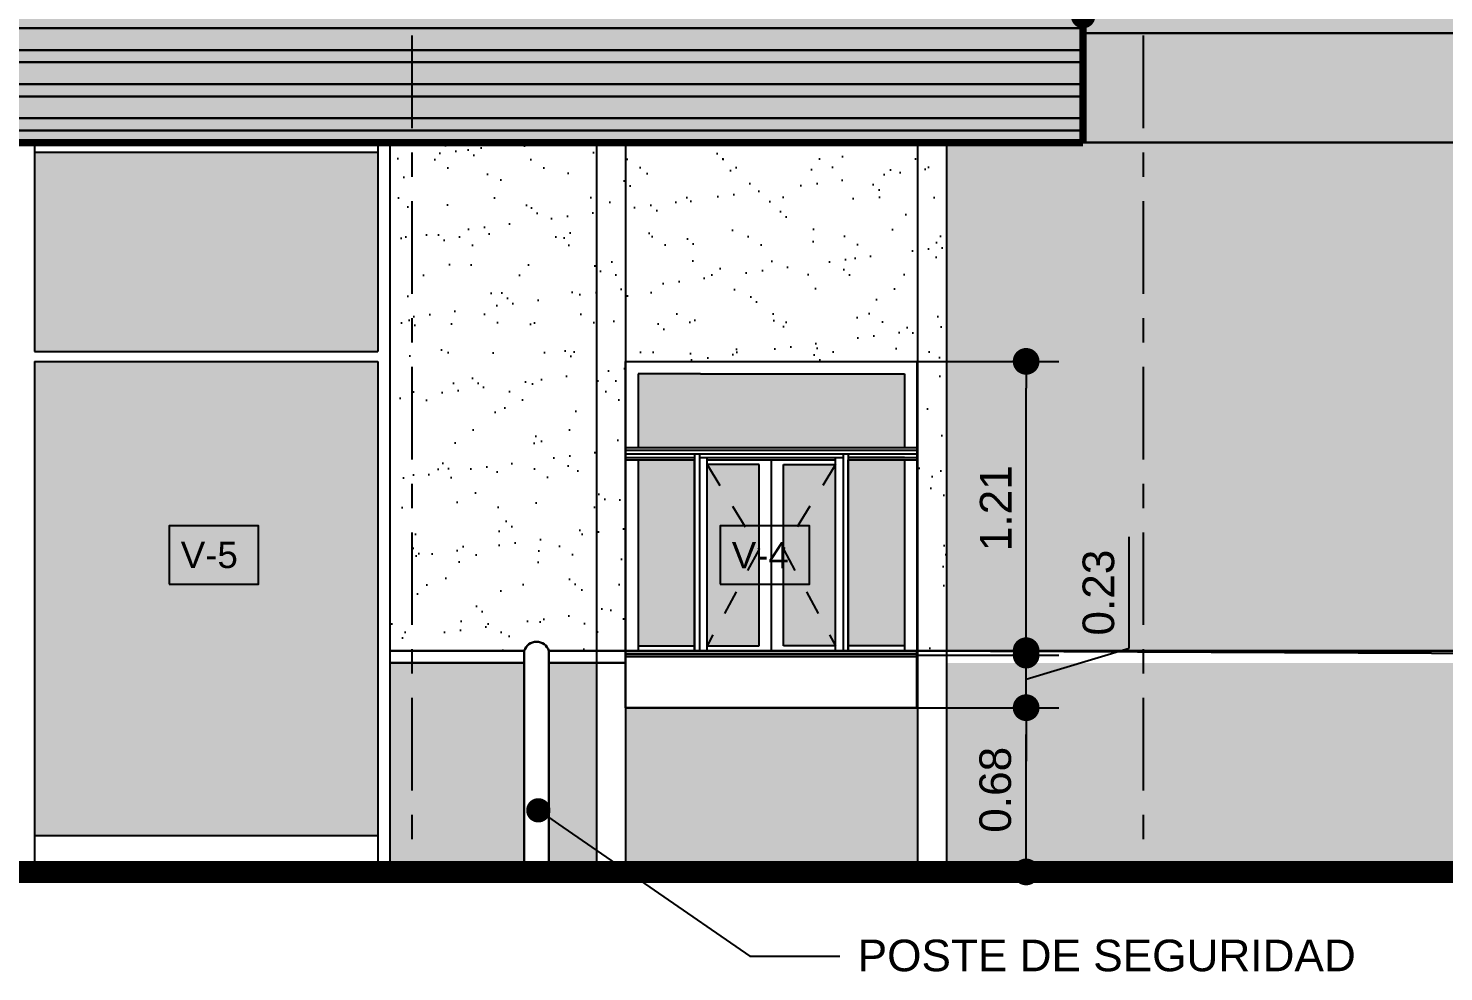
# Model space of a CAD drawing. Header units: metres. Extents: x 5916 to 6101, y 1788 to 1857.
# Drawn here: x 6027.01 to 6032.83, y 1788.3 to 1792.18 of the extents above; entities that cross this region are included whole.
import ezdxf

# ---------------------------------------------------------------- set-up
doc = ezdxf.new("R2010")
doc.units = ezdxf.units.M
doc.header["$LTSCALE"] = 0.02
doc.linetypes.add('CENTER2', pattern=[28.575, 19.05, -3.175, 3.175, -3.175])
doc.linetypes.add('HIDDEN', pattern=[0.375, 0.25, -0.125])
for name, color, linetype in [('A - Ejes', 7, 'CENTER2'), ('A - Ventanas', 4, 'Continuous'), ('A-Cotas', 7, 'Continuous'), ('A-Cotas Generales', 2, 'Continuous'), ('A-Paredes', 3, 'Continuous'), ('A-Puertas', 7, 'Continuous'), ('DIM', 8, 'Continuous'), ('fachadas', 7, 'Continuous'), ('HATCH', 8, 'Continuous')]:
    doc.layers.add(name, color=color, linetype=linetype)
for name, color, linetype, lineweight in [('A-FACIA', 12, 'Continuous', 50), ('A-LINEA DE TIERRA', 14, 'Continuous', 40), ('A-PAREDES FRONTALES', 7, 'Continuous', 30)]:
    doc.layers.add(name, color=color, linetype=linetype, lineweight=lineweight)
doc.styles.add('Arial', font='arial.ttf', dxfattribs={"height": 0.15})
doc.styles.add('Cotas 50', font='arial.ttf', dxfattribs={"height": 0.09})
doc.styles.add('Cotas 75', font='arial.ttf', dxfattribs={"height": 0.13})
doc.dimstyles.new('COTAS 50', dxfattribs={"dimtxt": 0.09, "dimasz": 0.1, "dimexe": 0.09, "dimexo": 0, "dimgap": 0.05, "dimtad": 1, "dimzin": 1, "dimdsep": 46, "dimtxsty": 'Cotas 50', "dimblk": 'ARCHTICK', "dimcen": 0.1, "dimdle": 0.09, "dimclrd": 9, "dimclre": 9, "dimclrt": 256, "dimaunit": 1, "dimadec": 4, "dimazin": 0, "dimtfac": 1, "dimtmove": 0, "dimatfit": 3, "dimfxl": 0, "dimarcsym": 0})
doc.dimstyles.new('Estilo 75', dxfattribs={"dimtxt": 0.13, "dimasz": 0.11, "dimexe": 0.135, "dimexo": 0, "dimgap": 0.06, "dimtad": 1, "dimzin": 1, "dimdsep": 46, "dimtxsty": 'Cotas 75', "dimblk": 'DOT', "dimcen": 0.135, "dimdle": 0.135, "dimclrd": 9, "dimclre": 9, "dimclrt": 256, "dimadec": 0, "dimazin": 0, "dimtfac": 1, "dimtmove": 1, "dimatfit": 1, "dimfxl": 0, "dimarcsym": 0})

# ---------------------------------------------------------------- blocks, each defined once
blk = doc.blocks.new('_Dot')
at = {"color": 0, "linetype": 'ByBlock', "lineweight": -2}
blk.add_line((-0.5, 0), (-1, 0), dxfattribs=at)
at = {"color": 0, "linetype": 'ByBlock', "const_width": 0.5}
blk.add_lwpolyline([(-0.25, 0, 1), (0.25, 0, 1)], format="xyb", close=True, dxfattribs=at)
blk = doc.blocks.new('*D96')
at = {"layer": 'HATCH', "color": 9, "lineweight": -2, "transparency": 16777216}
for p, q in [((6030.6617, 1789.3878), (6031.2458, 1789.3878)), ((6031.1108, 1788.8222), (6031.1108, 1789.2778)), ((6030.6637, 1788.7122), (6031.2458, 1788.7122))]:
    blk.add_line(p, q, dxfattribs=at)
at = {"layer": 'HATCH', "color": 9, "lineweight": -2, "transparency": 16777216, "xscale": 0.11, "yscale": 0.11, "zscale": 0.11}
for p, rotation in [((6031.1108, 1789.3878), 90), ((6031.1108, 1788.7122), 270)]:
    blk.add_blockref('_Dot', p, dxfattribs=dict(at, rotation=rotation))
at = {"layer": 'HATCH', "transparency": 16777216, "insert": (6030.9845, 1789.05), "char_height": 0.13, "attachment_point": 5, "rotation": 90, "style": 'Cotas 75'}
blk.add_mtext('0.68', dxfattribs=at)
blk = doc.blocks.new('*D97')
at = {"layer": 'HATCH', "color": 9, "lineweight": -2, "transparency": 16777216}
for p, q in [((6031.5351, 1789.6322), (6031.5351, 1790.0899)), ((6031.1108, 1789.7322), (6031.1108, 1789.8422)), ((6030.6637, 1789.6222), (6031.2458, 1789.6222)), ((6031.1108, 1789.505), (6031.5351, 1789.6322)), ((6031.1108, 1789.3878), (6031.1108, 1789.6222)), ((6031.1108, 1789.3878), (6031.1108, 1789.6222)), ((6030.6617, 1789.3878), (6031.2458, 1789.3878)), ((6031.1108, 1789.2778), (6031.1108, 1789.1678))]:
    blk.add_line(p, q, dxfattribs=at)
at = {"layer": 'HATCH', "color": 9, "lineweight": -2, "transparency": 16777216, "xscale": 0.11, "yscale": 0.11, "zscale": 0.11}
for p, rotation in [((6031.1108, 1789.6222), 270), ((6031.1108, 1789.3878), 90)]:
    blk.add_blockref('_Dot', p, dxfattribs=dict(at, rotation=rotation))
at = {"layer": 'HATCH', "transparency": 16777216, "insert": (6031.4087, 1789.8611), "char_height": 0.13, "attachment_point": 5, "rotation": 90, "style": 'Cotas 75'}
blk.add_mtext('0.23', dxfattribs=at)
blk = doc.blocks.new('*D98')
at = {"layer": 'HATCH', "color": 9, "lineweight": -2, "transparency": 16777216}
for p, q in [((6030.6617, 1790.8122), (6031.2458, 1790.8122)), ((6031.1108, 1789.714), (6031.1108, 1790.7022)), ((6030.6617, 1789.604), (6031.2458, 1789.604))]:
    blk.add_line(p, q, dxfattribs=at)
at = {"layer": 'HATCH', "color": 9, "lineweight": -2, "transparency": 16777216, "xscale": 0.11, "yscale": 0.11, "zscale": 0.11}
for p, rotation in [((6031.1108, 1790.8122), 90), ((6031.1108, 1789.604), 270)]:
    blk.add_blockref('_Dot', p, dxfattribs=dict(at, rotation=rotation))
at = {"layer": 'HATCH', "transparency": 16777216, "insert": (6030.9856, 1790.2081), "char_height": 0.13, "attachment_point": 5, "rotation": 90, "style": 'Cotas 75'}
blk.add_mtext('1.21', dxfattribs=at)
blk = doc.blocks.new('_ArchTick')
at = {"color": 0, "linetype": 'ByBlock', "const_width": 0.15}
blk.add_lwpolyline([(-0.5, -0.5), (0.5, 0.5)], dxfattribs=at)

msp = doc.modelspace()

# ---------------------------------------------------------------- hatches: boundary and pattern name
at = {"layer": 'A-Cotas', "true_color": 0xf57a00}
h = msp.add_hatch(color=30, dxfattribs=at)
h.dxf.hatch_style = 1
h.paths.add_polyline_path([(6031.3451, 1792.2322), (6020.1995, 1792.2322), (6020.1995, 1792.1822), (6031.3451, 1792.1822)])
h = msp.add_hatch(color=30, dxfattribs=at)
h.dxf.hatch_style = 1
h.paths.add_polyline_path([(6041.6479, 1792.1622), (6041.5479, 1792.1622), (6031.3451, 1792.1622), (6031.3451, 1791.7122), (6041.5479, 1791.7122), (6041.6479, 1791.7122)])
h = msp.add_hatch(color=30, dxfattribs=at)
h.dxf.hatch_style = 1
h.paths.add_polyline_path([(6031.3451, 1792.0922), (6020.1995, 1792.0922), (6020.1995, 1792.0422), (6031.3451, 1792.0422)])
h = msp.add_hatch(color=30, dxfattribs=at)
h.dxf.hatch_style = 1
h.paths.add_polyline_path([(6031.3451, 1791.9522), (6020.1995, 1791.9522), (6020.1995, 1791.9022), (6031.3451, 1791.9022)])
h = msp.add_hatch(color=30, dxfattribs=at)
h.dxf.hatch_style = 1
h.paths.add_polyline_path([(6031.3451, 1791.8122), (6020.1995, 1791.8122), (6020.1995, 1791.7622), (6031.3451, 1791.7622)])
at = {"layer": 'A-Paredes', "true_color": 0xcd6928}
h = msp.add_hatch(dxfattribs=at)
h.set_pattern_fill('AR-RSHKE', color=32, scale=0.00085)
h.paths.add_polyline_path([(6041.5479, 1789.5722), (6030.7837, 1789.5722), (6030.7837, 1788.7122), (6041.5479, 1788.7122)])
h.paths.add_polyline_path([(6030.6637, 1789.3878), (6029.4637, 1789.3878), (6029.4637, 1788.7183), (6029.4727, 1788.7122), (6030.6637, 1788.7122)])
h.paths.add_polyline_path([(6029.3437, 1789.5722), (6029.1483, 1789.5722), (6029.1483, 1788.7122), (6029.3437, 1788.7122)])
h.paths.add_polyline_path([(6029.0469, 1789.5722), (6028.4947, 1789.5722), (6028.4947, 1788.7122), (6029.0469, 1788.7122)])
at = {"layer": 'A-Puertas'}
h = msp.add_hatch(color=15, dxfattribs=at)
h.dxf.hatch_style = 1
h.paths.add_polyline_path([(6031.3451, 1792.1822), (6020.1995, 1792.1822), (6020.1995, 1792.0922), (6031.3451, 1792.0922)])
h = msp.add_hatch(color=15, dxfattribs=at)
h.dxf.hatch_style = 1
h.paths.add_polyline_path([(6031.3451, 1792.0422), (6020.1995, 1792.0422), (6020.1995, 1791.9522), (6031.3451, 1791.9522)])
h = msp.add_hatch(color=15, dxfattribs=at)
h.dxf.hatch_style = 1
h.paths.add_polyline_path([(6031.3451, 1791.9022), (6020.1995, 1791.9022), (6020.1995, 1791.8122), (6031.3451, 1791.8122)])
h = msp.add_hatch(color=15, dxfattribs=at)
h.dxf.hatch_style = 1
h.paths.add_polyline_path([(6031.3451, 1791.7622), (6020.1995, 1791.7622), (6020.1995, 1791.7122), (6031.3451, 1791.7122)])
h = msp.add_hatch(color=144, dxfattribs=at)
h.set_gradient(color1=(12, 132, 151), color2=(206, 239, 243), rotation=45, tint=1, name='CYLINDER')
h.paths.add_polyline_path([(6028.4447, 1791.6722), (6027.0327, 1791.6722), (6027.0327, 1790.8522), (6028.4447, 1790.8522)])
h = msp.add_hatch(color=144, dxfattribs=at)
h.set_gradient(color1=(12, 132, 151), color2=(206, 239, 243), rotation=45, tint=1, name='CYLINDER')
h.paths.add_polyline_path([(6028.4447, 1790.8122), (6027.0327, 1790.8122), (6027.0327, 1788.8622), (6028.4447, 1788.8622)])
h = msp.add_hatch(color=256, dxfattribs=at)
h.set_gradient(color1=(12, 132, 151), color2=(206, 239, 243), rotation=45, tint=1, name='CYLINDER')
h.paths.add_polyline_path([(6030.6103, 1790.7607), (6029.7721, 1790.7607), (6029.5151, 1790.7607), (6029.5151, 1790.4574), (6030.6103, 1790.4574)])
h.paths.add_polyline_path([(6029.7471, 1790.4074), (6029.5151, 1790.4074), (6029.5151, 1789.6422), (6029.7471, 1789.6422)])
h.paths.add_polyline_path([(6030.6103, 1790.4074), (6030.3783, 1790.4074), (6030.3783, 1789.6422), (6030.6103, 1789.6422)])
h.paths.add_polyline_path([(6030.3269, 1790.3874), (6030.1127, 1790.0398), (6030.3269, 1789.6422)])
h.paths.add_polyline_path([(6030.1127, 1790.0398), (6030.1127, 1789.6922), (6030.1127, 1789.6422), (6030.3269, 1789.6422)], flags=17)
h.paths.add_polyline_path([(6030.3269, 1790.3874), (6030.1127, 1790.3874), (6030.1127, 1790.0398)], flags=17)
h.paths.add_polyline_path([(6030.0127, 1790.3874), (6029.7986, 1790.3874), (6030.0127, 1790.0398)])
h.paths.add_polyline_path([(6029.7986, 1790.3874), (6029.7986, 1789.6422), (6030.0127, 1790.0398)])
h.paths.add_polyline_path([(6030.0127, 1790.0398), (6029.7986, 1789.6422), (6030.0127, 1789.6422), (6030.0127, 1789.6922)], flags=17)
at = {"layer": 'HATCH'}
h = msp.add_hatch(dxfattribs=at)
h.set_pattern_fill('AR-SAND', color=252, scale=0.005)
h.paths.add_polyline_path([(6031.3451, 1791.7122), (6030.7837, 1791.7122), (6030.7837, 1789.6222), (6041.5479, 1789.6222), (6041.5479, 1791.7122)])
h.paths.add_polyline_path([(6041.5479, 1792.1622), (6041.5479, 1793.7022), (6031.3451, 1793.7022), (6031.3451, 1792.2922), (6031.3451, 1792.1622)])
h = msp.add_hatch(dxfattribs=at)
h.set_pattern_fill('AR-SAND', color=252, scale=0.005)
h.paths.add_polyline_path([(6030.7837, 1791.7122), (6030.6637, 1791.7122), (6030.6637, 1789.6222), (6030.7837, 1789.6222)])
h.paths.add_polyline_path([(6030.6637, 1791.7122), (6029.4637, 1791.7122), (6029.4637, 1790.8122), (6030.6637, 1790.8122)])
h.paths.add_polyline_path([(6029.4637, 1791.7122), (6029.3437, 1791.7122), (6029.3437, 1789.6222), (6029.4637, 1789.6222), (6029.4637, 1790.8122)])
h.paths.add_polyline_path([(6029.3437, 1791.7122), (6028.4947, 1791.7122), (6028.4947, 1789.6222), (6029.0469, 1789.6222, -0.72102), (6029.1483, 1789.6222), (6029.3437, 1789.6222)])

# ---------------------------------------------------------------- linework, layer by layer
at = {"layer": 'A - Ejes'}
for points in [[(6028.5847, 1796.238), (6028.5847, 1788.7122)], [(6031.5919, 1796.238), (6031.5919, 1788.7122)]]:
    msp.add_lwpolyline(points, dxfattribs=at)
at = {"layer": 'A - Ventanas'}
for p, q in [((6029.4637, 1789.4822), (6029.4637, 1790.8122)), ((6029.4637, 1790.8122), (6030.6617, 1790.8122)), ((6030.6617, 1790.8122), (6030.6617, 1789.4822)), ((6029.7721, 1790.7607), (6029.5151, 1790.7607)), ((6029.5151, 1790.7607), (6029.5151, 1790.4574)), ((6029.7721, 1790.7607), (6030.6103, 1790.7607)), ((6030.6103, 1790.7607), (6030.6103, 1790.4574)), ((6029.4637, 1790.4574), (6030.6617, 1790.4574)), ((6029.4637, 1790.4574), (6030.6617, 1790.4574)), ((6029.4637, 1790.4474), (6030.6617, 1790.4474)), ((6029.4637, 1790.4324), (6030.6617, 1790.4324)), ((6029.7471, 1790.4324), (6029.7471, 1789.6222)), ((6029.7671, 1790.4324), (6029.7671, 1789.6222)), ((6030.3583, 1790.4324), (6030.3583, 1789.6222)), ((6030.3783, 1790.4324), (6030.3783, 1789.6222)), ((6029.4637, 1790.4174), (6029.7471, 1790.4174)), ((6029.4637, 1790.4074), (6029.7471, 1790.4074)), ((6029.5151, 1790.4174), (6029.7471, 1790.4174)), ((6029.5151, 1790.4074), (6029.5151, 1789.6222)), ((6029.7471, 1790.4174), (6029.7471, 1789.6222)), ((6029.7471, 1789.6222), (6029.7471, 1790.4074)), ((6029.7671, 1790.4174), (6030.3583, 1790.4174)), ((6029.7986, 1789.6222), (6029.7986, 1790.4174)), ((6029.7986, 1790.4074), (6030.3269, 1790.4074)), ((6030.0127, 1790.3874), (6029.7986, 1790.3874)), ((6030.0127, 1789.6922), (6030.0127, 1790.3874)), ((6030.0127, 1790.3874), (6030.0127, 1790.3874)), ((6030.0627, 1790.4074), (6030.0627, 1789.6222)), ((6030.1127, 1789.6922), (6030.1127, 1790.3874)), ((6030.1127, 1790.3874), (6030.1127, 1790.3874)), ((6030.1127, 1790.3874), (6030.3269, 1790.3874)), ((6030.3269, 1789.6222), (6030.3269, 1790.4174)), ((6030.3783, 1790.4174), (6030.6617, 1790.4174)), ((6030.6103, 1790.4174), (6030.3783, 1790.4174)), ((6030.3783, 1790.4174), (6030.3783, 1789.6222)), ((6030.3783, 1790.4074), (6030.6617, 1790.4074)), ((6030.3783, 1789.6222), (6030.3783, 1790.4074)), ((6030.6103, 1790.4074), (6030.6103, 1789.6222)), ((6030.0127, 1789.6422), (6030.0127, 1789.6922)), ((6030.1127, 1789.6422), (6030.1127, 1789.6922)), ((6029.4637, 1789.6097), (6030.6617, 1789.6097)), ((6029.5151, 1789.6422), (6029.7471, 1789.6422)), ((6029.7986, 1789.6422), (6030.0127, 1789.6422)), ((6030.0127, 1789.6422), (6030.0127, 1789.6422)), ((6030.3269, 1789.6422), (6030.1127, 1789.6422)), ((6030.1127, 1789.6422), (6030.1127, 1789.6422)), ((6030.6103, 1789.6422), (6030.3783, 1789.6422)), ((6029.4637, 1789.5982), (6030.6617, 1789.5982))]:
    msp.add_line(p, q, dxfattribs=at)
at = {"layer": 'A-Cotas', "ltscale": 10}
for points in [[(6027.587, 1789.8954), (6027.9538, 1789.8954), (6027.9538, 1790.1354), (6027.587, 1790.1354)], [(6029.8528, 1789.8954), (6030.2196, 1789.8954), (6030.2196, 1790.1354), (6029.8528, 1790.1354)]]:
    msp.add_lwpolyline(points, close=True, dxfattribs=at)
at = {"layer": 'A-Cotas', "color": 7, "linetype": 'Continuous'}
msp.add_lwpolyline([(6029.1873, 1788.9088), (6029.9751, 1788.3659), (6030.3447, 1788.3657)], dxfattribs=at)
at = {"layer": 'A-FACIA', "linetype": 'Continuous', "const_width": 0.03, "flags": 128}
for points in [[(6031.3451, 1792.2922), (6031.3451, 1791.7122)], [(6020.1995, 1791.7122), (6031.3451, 1791.7122)]]:
    msp.add_lwpolyline(points, dxfattribs=at)
at = {"layer": 'A-LINEA DE TIERRA', "color": 250, "linetype": 'Continuous', "const_width": 0.09, "flags": 128}
msp.add_lwpolyline([(6016.9545, 1788.7122), (6069.7034, 1788.7122)], dxfattribs=at)
at = {"layer": 'A-PAREDES FRONTALES'}
for p, q in [((6029.0469, 1788.7122), (6029.0469, 1789.6222)), ((6029.0469, 1788.7122), (6029.0469, 1789.6222)), ((6029.1483, 1789.6222), (6029.1483, 1788.7122)), ((6029.1483, 1789.6222), (6029.1483, 1788.7122)), ((6029.4637, 1789.6222), (6030.6617, 1789.6222)), ((6029.4637, 1789.3878), (6029.4637, 1789.6222)), ((6029.4637, 1789.6097), (6030.6617, 1789.6097)), ((6029.4637, 1789.5982), (6029.4637, 1789.6097)), ((6030.6617, 1789.6222), (6030.6617, 1789.3878)), ((6030.6617, 1789.6097), (6030.6617, 1789.5982)), ((6030.6617, 1789.5982), (6029.4637, 1789.5982)), ((6030.6617, 1789.3878), (6029.4637, 1789.3878)), ((6029.1483, 1788.7122), (6029.0469, 1788.7122)), ((6029.1483, 1788.7122), (6029.0469, 1788.7122))]:
    msp.add_line(p, q, dxfattribs=at)
for points in [[(6020.1995, 1792.1822), (6031.3451, 1792.1822)], [(6031.3451, 1792.1622), (6041.5479, 1792.1622)], [(6020.1995, 1792.0922), (6031.3451, 1792.0922)], [(6020.1995, 1792.0422), (6031.3451, 1792.0422)], [(6020.1995, 1791.9522), (6031.3451, 1791.9522)], [(6020.1995, 1791.9022), (6031.3451, 1791.9022)], [(6020.1995, 1791.8122), (6031.3451, 1791.8122)], [(6020.1995, 1791.7622), (6031.3451, 1791.7622)], [(6031.3451, 1791.7122), (6041.5479, 1791.7122)], [(6028.4947, 1789.6222), (6029.0469, 1789.6222)], [(6029.1483, 1789.6222), (6029.4637, 1789.6222)], [(6030.6617, 1789.6222), (6041.5479, 1789.6222), (6041.6479, 1789.6222), (6041.6479, 1789.5722), (6041.5479, 1789.5722), (6030.6617, 1789.6222)], [(6028.4947, 1789.5722), (6029.0469, 1789.5722)], [(6029.1483, 1789.5722), (6029.4637, 1789.5722)]]:
    msp.add_lwpolyline(points, dxfattribs=at)
msp.add_arc((6029.0976, 1789.6053), 0.0534, 18.41525, 161.58475, dxfattribs=at)
at = {"layer": 'A-Puertas', "color": 4}
for points in [[(6027.0327, 1791.7122), (6027.0327, 1790.8522)], [(6028.4447, 1791.7122), (6028.4447, 1790.8522)], [(6028.4947, 1791.7122), (6028.4947, 1788.7122)], [(6027.0327, 1791.6722), (6028.4447, 1791.6722)], [(6027.0327, 1790.8522), (6028.4447, 1790.8522)], [(6027.0327, 1790.8122), (6027.0327, 1788.7122)], [(6027.0327, 1790.8122), (6028.4447, 1790.8122)], [(6028.4447, 1790.8122), (6028.4447, 1788.7122)], [(6027.0327, 1788.8622), (6028.4447, 1788.8622)]]:
    msp.add_lwpolyline(points, dxfattribs=at)
at = {"layer": 'DIM'}
for points in [[(6029.3437, 1791.7122), (6029.3437, 1788.7122)], [(6029.4637, 1791.7122), (6029.4637, 1788.7122)], [(6030.6637, 1791.7122), (6030.6637, 1788.7122)], [(6030.7837, 1791.7122), (6030.7837, 1788.7122)]]:
    msp.add_lwpolyline(points, dxfattribs=at)
at = {"layer": 'fachadas', "color": 8, "linetype": 'HIDDEN', "ltscale": 0.5}
for p, q in [((6029.7986, 1790.3874), (6030.0127, 1790.0398)), ((6030.3269, 1790.3874), (6030.1127, 1790.0398)), ((6030.0127, 1790.0398), (6029.7986, 1789.6422)), ((6030.1127, 1790.0398), (6030.3269, 1789.6422))]:
    msp.add_line(p, q, dxfattribs=at)

# ---------------------------------------------------------------- block references
at = {"layer": 'A-Cotas', "color": 7, "linetype": 'Continuous', "xscale": 0.1, "yscale": 0.1, "zscale": 0.1, "rotation": 145.4270873060833}
msp.add_blockref('_Dot', (6029.1049, 1788.9656), dxfattribs=at)

# ---------------------------------------------------------------- texts
at = {"layer": 'A-Cotas', "ltscale": 10, "char_height": 0.108, "attachment_point": 5, "style": 'Cotas 75'}
for s, insert in [('V-5', (6027.7519, 1790.0154)), ('V-4', (6030.0177, 1790.0154))]:
    msp.add_mtext(s, dxfattribs=dict(at, insert=insert))
at = {"layer": 'A-Cotas Generales', "color": 7, "style": 'Arial'}
msp.add_text('POSTE DE SEGURIDAD', height=0.13, dxfattribs=at).set_placement((6030.418, 1788.3037))

# ---------------------------------------------------------------- dimensions: what is measured, and where the dimension line sits
at = {"layer": 'HATCH', "color": 2, "true_color": 0xf1eb1f}
for base, p1, p2, picture, middle in [((6031.1108, 1790.8122), (6030.6617, 1789.604), (6030.6617, 1790.8122), '*D98', (6030.9856, 1790.2081)), ((6031.1108, 1789.6222), (6030.6617, 1789.3878), (6030.6637, 1789.6222), '*D97', (6031.4087, 1789.6922)), ((6031.1108, 1789.3878), (6030.6637, 1788.7122), (6030.6617, 1789.3878), '*D96', (6030.9845, 1789.05))]:
    dim = msp.add_linear_dim(base=base, p1=p1, p2=p2, angle=90, dimstyle='Estilo 75', dxfattribs=at)
    dim.commit()
    dim.dimension.update_dxf_attribs({"geometry": picture, "text_midpoint": middle})

# ---------------------------------------------------------------- leaders
at = {"layer": 'A-Cotas', "color": 7, "linetype": 'Continuous'}
msp.add_leader([(6031.3451, 1792.2322), (6031.3409, 1792.8141), (6031.8805, 1792.8141)], dimstyle='COTAS 50', override={"dimasz": 0.1, "dimtad": 0, "dimldrblk": 'Dot'}, dxfattribs=at)

doc.saveas('drawing.dxf')
